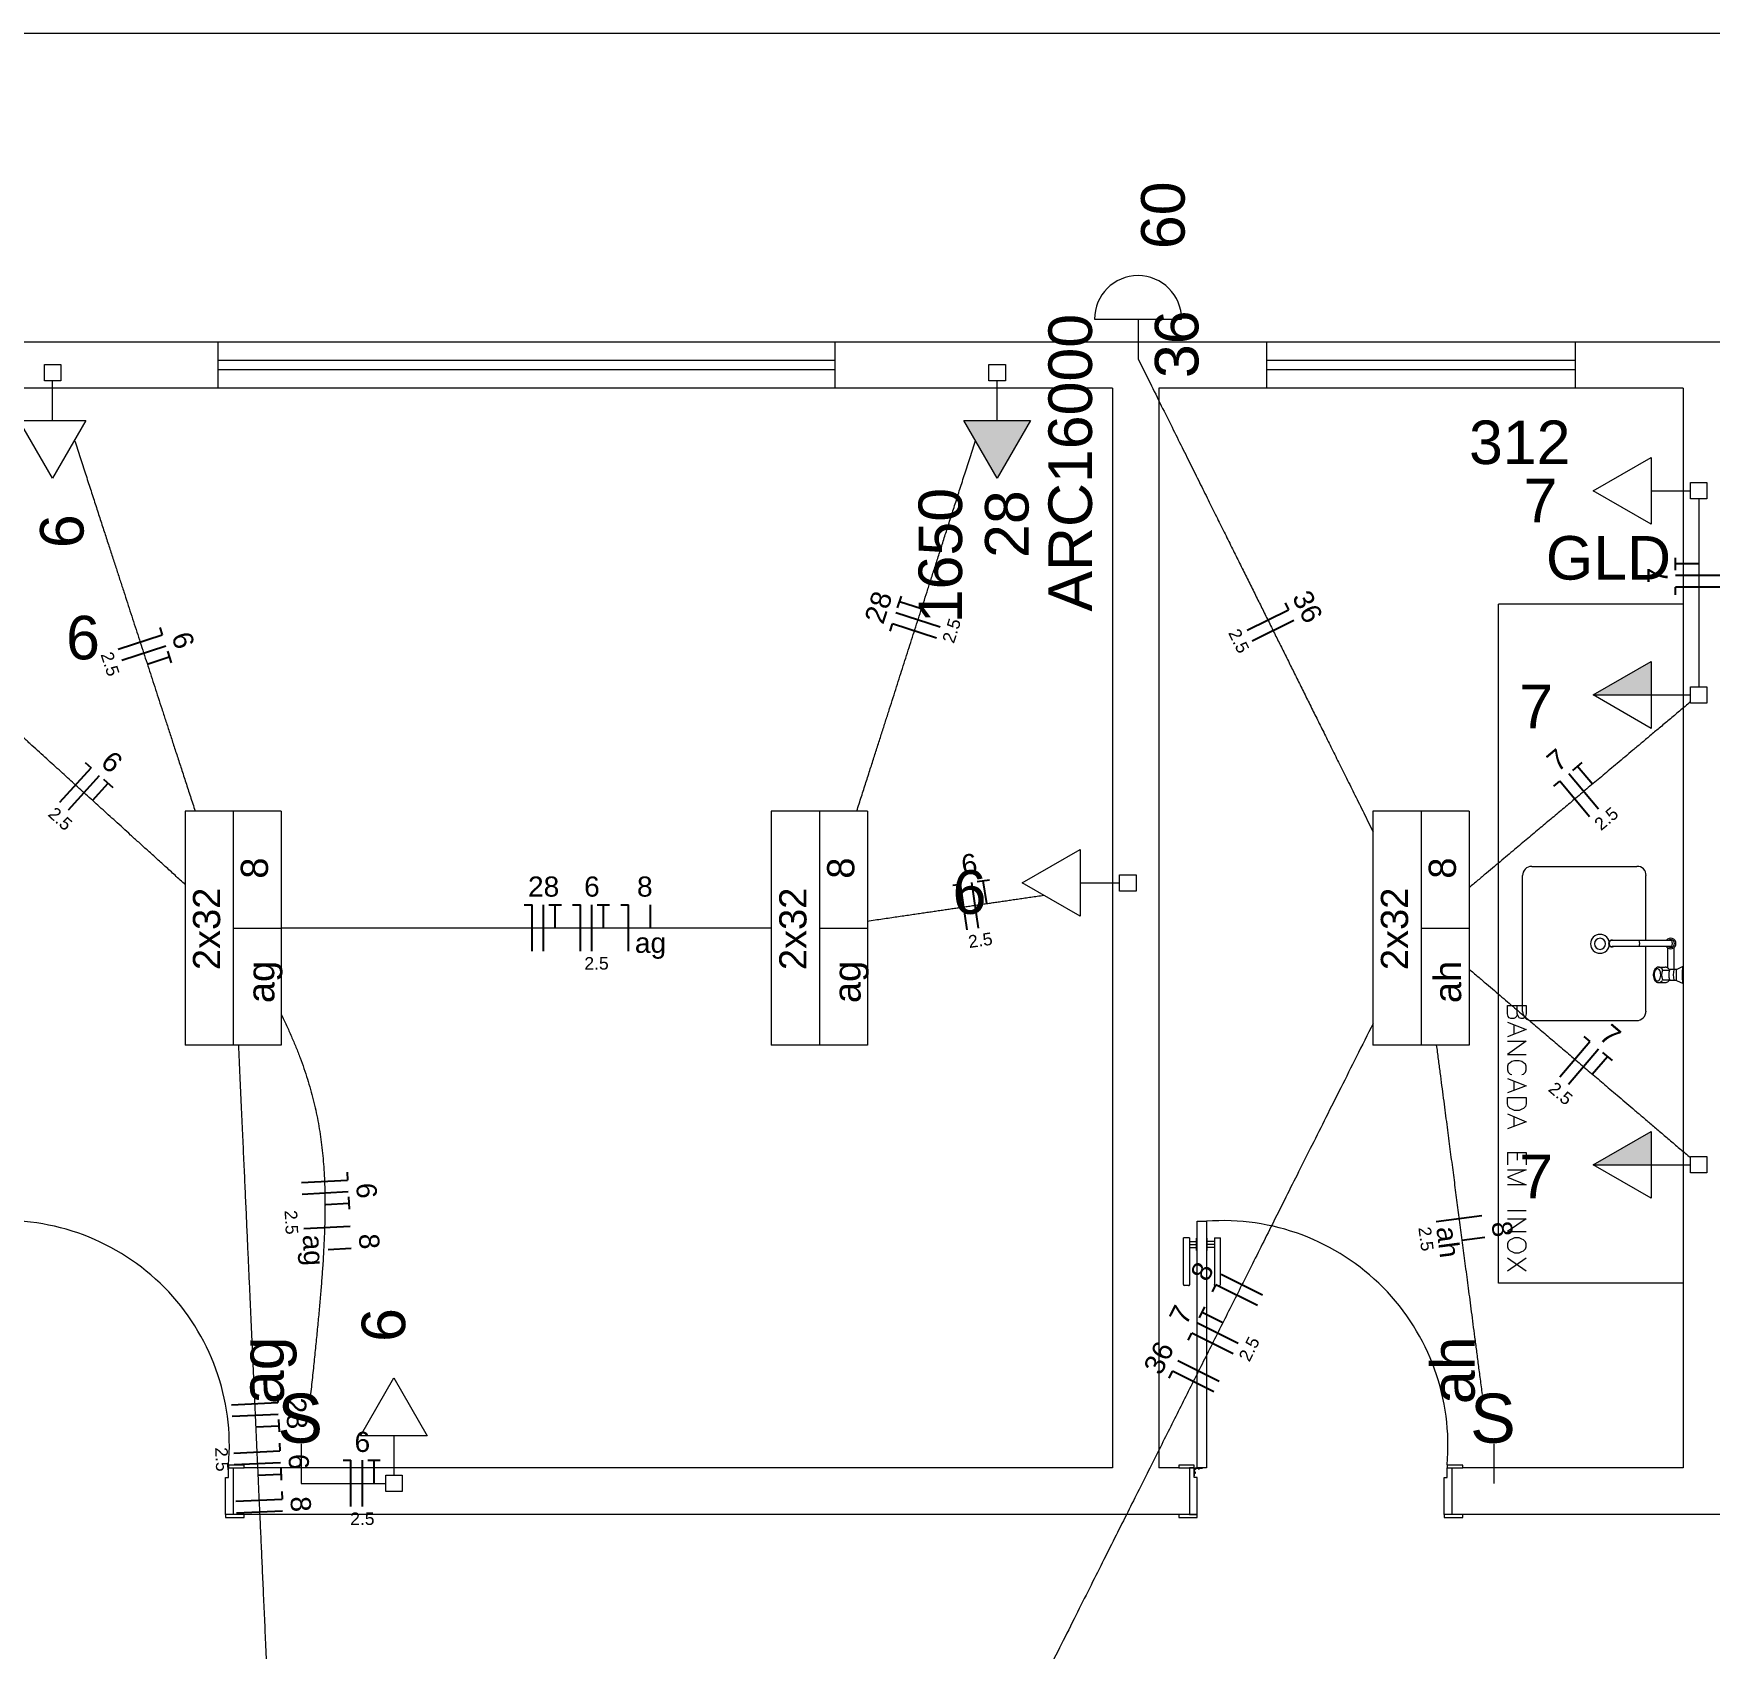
# Model space of a CAD drawing. Header units: millimetres. Extents: x -130 to 1399, y -90 to 1288.
# Drawn here: x 1143.22 to 1148.66, y 1250.78 to 1256.02 of the extents above; entities that cross this region are included whole.
import ezdxf

# ---------------------------------------------------------------- set-up
doc = ezdxf.new("R2010")
doc.units = ezdxf.units.MM
doc.header["$LTSCALE"] = 0.01
for name, color, linetype, lineweight in [('Arquitetura', 134, 'Continuous', 5), ('EL-Condutos', 3, 'Continuous', 13), ('EL-Fios', 9, 'Continuous', 25), ('EL-Textos fios', 7, 'Continuous', 20), ('EL-Textos pontos', 5, 'Continuous', 20), ('P-SIMBOL', 5, 'Continuous', 5)]:
    doc.layers.add(name, color=color, linetype=linetype, lineweight=lineweight)
doc.styles.add('ARIAL', font='arial.ttf')

msp = doc.modelspace()

# ---------------------------------------------------------------- hatches: boundary and pattern name
at = {"layer": 'P-SIMBOL', "linetype": 'Continuous'}
for points in [[(1146.2397, 1254.7667), (1146.348, 1254.5792), (1146.4562, 1254.7667)], [(1148.4674, 1253.8768), (1148.2799, 1253.8768), (1148.4674, 1253.9851)], [(1148.4674, 1252.3539), (1148.2799, 1252.3539), (1148.4674, 1252.4622)]]:
    msp.add_hatch(color=256, dxfattribs=at).paths.add_polyline_path(points)

# ---------------------------------------------------------------- linework, layer by layer
at = {"layer": 'Arquitetura', "linetype": 'Continuous'}
for p, q in [((1153.0719, 1256.0207), (1106.2719, 1256.0207)), ((1148.7214, 1255.0207), (1118.6714, 1255.0207)), ((1143.8219, 1255.0207), (1143.8219, 1254.8712)), ((1145.8219, 1255.0207), (1145.8219, 1254.8712)), ((1147.2214, 1255.0207), (1147.2214, 1254.8712)), ((1148.2214, 1255.0207), (1148.2214, 1254.8712)), ((1145.8219, 1254.9607), (1143.8219, 1254.9607)), ((1148.2214, 1254.9607), (1147.2214, 1254.9607)), ((1145.8219, 1254.9307), (1143.8219, 1254.9307)), ((1148.2214, 1254.9307), (1147.2214, 1254.9307)), ((1146.7214, 1254.8712), (1142.9214, 1254.8712)), ((1146.7214, 1254.8712), (1146.7214, 1251.3712)), ((1148.5719, 1254.8712), (1146.8714, 1254.8712)), ((1146.8714, 1254.8712), (1146.8714, 1251.3712)), ((1148.5719, 1254.8712), (1148.5719, 1251.3712)), ((1146.7214, 1251.3712), (1143.9069, 1251.3712)), ((1146.9369, 1251.3712), (1146.8714, 1251.3712)), ((1148.5719, 1251.3712), (1147.8569, 1251.3712)), ((1146.9369, 1251.2207), (1143.9069, 1251.2207)), ((1148.7864, 1251.2207), (1147.8569, 1251.2207))]:
    msp.add_line(p, q, dxfattribs=at)
at = {"layer": 'Arquitetura'}
for p, q in [((1148.5719, 1254.1707), (1147.9729, 1254.1707)), ((1147.9729, 1251.9707), (1147.9729, 1254.1707)), ((1148.0809, 1253.3207), (1148.4214, 1253.3207)), ((1148.0509, 1252.8512), (1148.0509, 1253.2912)), ((1148.4509, 1253.0812), (1148.4509, 1253.2912)), ((1148.3459, 1253.0812), (1148.3409, 1253.0812)), ((1148.3459, 1253.0612), (1148.3409, 1253.0612)), ((1148.5169, 1253.0812), (1148.3459, 1253.0812)), ((1148.5169, 1253.0612), (1148.3459, 1253.0612)), ((1148.4509, 1252.8512), (1148.4509, 1253.0612)), ((1148.5344, 1253.0812), (1148.5169, 1253.0812)), ((1148.5344, 1253.0612), (1148.5169, 1253.0612)), ((1148.5209, 1253.0572), (1148.5209, 1252.9922)), ((1148.5409, 1253.0572), (1148.5409, 1252.9872)), ((1148.4919, 1252.9947), (1148.5134, 1252.9947)), ((1148.5499, 1252.9872), (1148.5719, 1252.9977)), ((1148.4919, 1252.9447), (1148.5134, 1252.9447)), ((1148.5054, 1252.9852), (1148.5269, 1252.9852)), ((1148.5054, 1252.9537), (1148.5269, 1252.9537)), ((1148.5409, 1252.9872), (1148.5259, 1252.9872)), ((1148.5499, 1252.9517), (1148.5259, 1252.9517)), ((1148.5499, 1252.9872), (1148.5409, 1252.9872)), ((1148.5499, 1252.9517), (1148.5499, 1252.9872)), ((1148.5499, 1252.9517), (1148.5719, 1252.9412)), ((1148.0019, 1252.8432), (1148.0019, 1252.8707)), ((1148.0019, 1252.8707), (1148.0629, 1252.8707)), ((1148.0039, 1252.8347), (1148.0019, 1252.8432)), ((1148.0079, 1252.8302), (1148.0039, 1252.8347)), ((1148.0124, 1252.8282), (1148.0079, 1252.8302)), ((1148.0269, 1252.8302), (1148.0229, 1252.8282)), ((1148.0314, 1252.8347), (1148.0269, 1252.8302)), ((1148.0334, 1252.8432), (1148.0314, 1252.8347)), ((1148.0334, 1252.8432), (1148.0334, 1252.8707)), ((1148.0374, 1252.8347), (1148.0334, 1252.8432)), ((1148.0399, 1252.8302), (1148.0374, 1252.8347)), ((1148.0459, 1252.8282), (1148.0399, 1252.8302)), ((1148.0564, 1252.8302), (1148.0524, 1252.8282)), ((1148.0609, 1252.8347), (1148.0564, 1252.8302)), ((1148.0629, 1252.8432), (1148.0609, 1252.8347)), ((1148.0629, 1252.8707), (1148.0629, 1252.8432)), ((1148.0019, 1252.8157), (1148.0629, 1252.7922)), ((1148.0629, 1252.7922), (1148.0019, 1252.7692)), ((1148.0229, 1252.8282), (1148.0124, 1252.8282)), ((1148.0229, 1252.8072), (1148.0229, 1252.7772)), ((1148.0524, 1252.8282), (1148.0459, 1252.8282)), ((1148.0809, 1252.8217), (1148.4214, 1252.8217)), ((1148.0019, 1252.7542), (1148.0629, 1252.7542)), ((1148.0629, 1252.7542), (1148.0019, 1252.7117)), ((1148.0019, 1252.7117), (1148.0629, 1252.7117)), ((1148.0039, 1252.6802), (1148.0019, 1252.6737)), ((1148.0019, 1252.6737), (1148.0019, 1252.6612)), ((1148.0104, 1252.6842), (1148.0039, 1252.6802)), ((1148.0164, 1252.6887), (1148.0104, 1252.6842)), ((1148.0249, 1252.6907), (1148.0164, 1252.6887)), ((1148.0399, 1252.6907), (1148.0249, 1252.6907)), ((1148.0484, 1252.6887), (1148.0399, 1252.6907)), ((1148.0544, 1252.6842), (1148.0484, 1252.6887)), ((1148.0609, 1252.6802), (1148.0544, 1252.6842)), ((1148.0629, 1252.6737), (1148.0609, 1252.6802)), ((1148.0629, 1252.6612), (1148.0629, 1252.6737)), ((1148.0019, 1252.6612), (1148.0039, 1252.6547)), ((1148.0019, 1252.6337), (1148.0629, 1252.6102)), ((1148.0039, 1252.6547), (1148.0104, 1252.6482)), ((1148.0104, 1252.6482), (1148.0164, 1252.6462)), ((1148.0229, 1252.6252), (1148.0229, 1252.5952)), ((1148.0484, 1252.6462), (1148.0544, 1252.6482)), ((1148.0544, 1252.6482), (1148.0609, 1252.6547)), ((1148.0609, 1252.6547), (1148.0629, 1252.6612)), ((1148.0629, 1252.6102), (1148.0019, 1252.5872)), ((1148.0019, 1252.5722), (1148.0629, 1252.5722)), ((1148.0019, 1252.5512), (1148.0019, 1252.5722)), ((1148.0629, 1252.5722), (1148.0629, 1252.5512)), ((1148.0039, 1252.5427), (1148.0019, 1252.5512)), ((1148.0019, 1252.5192), (1148.0629, 1252.4937)), ((1148.0104, 1252.5362), (1148.0039, 1252.5427)), ((1148.0164, 1252.5342), (1148.0104, 1252.5362)), ((1148.0249, 1252.5297), (1148.0164, 1252.5342)), ((1148.0229, 1252.5087), (1148.0229, 1252.4792)), ((1148.0399, 1252.5297), (1148.0249, 1252.5297)), ((1148.0484, 1252.5342), (1148.0399, 1252.5297)), ((1148.0544, 1252.5362), (1148.0484, 1252.5342)), ((1148.0609, 1252.5427), (1148.0544, 1252.5362)), ((1148.0629, 1252.5512), (1148.0609, 1252.5427)), ((1148.0629, 1252.4937), (1148.0019, 1252.4707)), ((1148.0019, 1252.3942), (1148.0629, 1252.3942)), ((1148.0019, 1252.3942), (1148.0019, 1252.3542)), ((1148.0334, 1252.3942), (1148.0334, 1252.3692)), ((1148.0629, 1252.3942), (1148.0629, 1252.3542)), ((1148.0019, 1252.3372), (1148.0629, 1252.3372)), ((1148.0629, 1252.3372), (1148.0019, 1252.3142)), ((1148.0019, 1252.3142), (1148.0629, 1252.2887)), ((1148.0629, 1252.2887), (1148.0019, 1252.2887)), ((1148.0629, 1252.2042), (1148.0019, 1252.2042)), ((1148.0019, 1252.1787), (1148.0629, 1252.1787)), ((1148.0629, 1252.1787), (1148.0019, 1252.1382)), ((1148.0019, 1252.1382), (1148.0629, 1252.1382)), ((1148.0039, 1252.1047), (1148.0019, 1252.0982)), ((1148.0019, 1252.0982), (1148.0019, 1252.0877)), ((1148.0019, 1252.0877), (1148.0039, 1252.0812)), ((1148.0104, 1252.1107), (1148.0039, 1252.1047)), ((1148.0039, 1252.0812), (1148.0104, 1252.0747)), ((1148.0164, 1252.1132), (1148.0104, 1252.1107)), ((1148.0104, 1252.0747), (1148.0164, 1252.0727)), ((1148.0249, 1252.1172), (1148.0164, 1252.1132)), ((1148.0164, 1252.0727), (1148.0249, 1252.0687)), ((1148.0399, 1252.1172), (1148.0249, 1252.1172)), ((1148.0249, 1252.0687), (1148.0399, 1252.0687)), ((1148.0484, 1252.1132), (1148.0399, 1252.1172)), ((1148.0399, 1252.0687), (1148.0484, 1252.0727)), ((1148.0544, 1252.1107), (1148.0484, 1252.1132)), ((1148.0484, 1252.0727), (1148.0544, 1252.0747)), ((1148.0609, 1252.1047), (1148.0544, 1252.1107)), ((1148.0544, 1252.0747), (1148.0609, 1252.0812)), ((1148.0629, 1252.0982), (1148.0609, 1252.1047)), ((1148.0609, 1252.0812), (1148.0629, 1252.0877)), ((1148.0629, 1252.0877), (1148.0629, 1252.0982)), ((1148.0629, 1252.0517), (1148.0019, 1252.0092)), ((1148.0629, 1252.0092), (1148.0019, 1252.0517)), ((1148.5719, 1251.9707), (1147.9729, 1251.9707)), ((1147.0029, 1251.3692), (1147.0004, 1251.3692)), ((1146.9884, 1251.3542), (1146.9884, 1251.3572))]:
    msp.add_line(p, q, dxfattribs=at)
at = {"layer": 'Arquitetura', "color": 2}
for p, q in [((1146.9964, 1251.3712), (1146.9964, 1252.1707)), ((1146.9964, 1252.1707), (1147.0264, 1252.1707)), ((1147.0264, 1252.1707), (1147.0264, 1251.3712)), ((1147.0264, 1251.3712), (1146.9964, 1251.3712))]:
    msp.add_line(p, q, dxfattribs=at)
at = {"layer": 'Arquitetura', "color": 3, "linetype": 'Continuous'}
for p, q in [((1146.9514, 1251.9657), (1146.9514, 1252.1172)), ((1146.9714, 1252.1172), (1146.9714, 1251.9657)), ((1146.9944, 1252.0757), (1146.9944, 1252.1157)), ((1147.0284, 1252.0757), (1147.0284, 1252.1157)), ((1147.0519, 1252.1172), (1147.0519, 1251.9657)), ((1147.0719, 1251.9657), (1147.0719, 1252.1172)), ((1146.9684, 1251.9627), (1146.9539, 1251.9627)), ((1147.0549, 1251.9627), (1147.0689, 1251.9627))]:
    msp.add_line(p, q, dxfattribs=at)
at = {"layer": 'Arquitetura', "color": 3}
for p, q in [((1146.9714, 1252.1172), (1146.9514, 1252.1172)), ((1146.9714, 1252.1057), (1146.9944, 1252.1057)), ((1146.9714, 1252.0957), (1146.9944, 1252.0957)), ((1146.9714, 1252.0857), (1146.9944, 1252.0857)), ((1146.9944, 1252.1157), (1146.9964, 1252.1157)), ((1146.9944, 1252.0757), (1146.9964, 1252.0757)), ((1147.0284, 1252.1157), (1147.0264, 1252.1157)), ((1147.0284, 1252.0757), (1147.0264, 1252.0757)), ((1147.0519, 1252.1057), (1147.0284, 1252.1057)), ((1147.0519, 1252.0957), (1147.0284, 1252.0957)), ((1147.0519, 1252.0857), (1147.0284, 1252.0857)), ((1147.0519, 1252.1172), (1147.0719, 1252.1172))]:
    msp.add_line(p, q, dxfattribs=at)
at = {"layer": 'Arquitetura', "linetype": 'Continuous'}
for points in [[(1148.4914, 1252.9947), (1148.4884, 1252.9942), (1148.4849, 1252.9927), (1148.4824, 1252.9907), (1148.4799, 1252.9877), (1148.4779, 1252.9842), (1148.4759, 1252.9802), (1148.4749, 1252.9762), (1148.4744, 1252.9717), (1148.4744, 1252.9672), (1148.4749, 1252.9627), (1148.4759, 1252.9587), (1148.4779, 1252.9547), (1148.4799, 1252.9512), (1148.4824, 1252.9487), (1148.4849, 1252.9462), (1148.4884, 1252.9452), (1148.4914, 1252.9447)], [(1148.5049, 1252.9862), (1148.5029, 1252.9892), (1148.5004, 1252.9912), (1148.4979, 1252.9932), (1148.4949, 1252.9942), (1148.4919, 1252.9947)], [(1148.5209, 1252.9922), (1148.5194, 1252.9932), (1148.5179, 1252.9937), (1148.5164, 1252.9942), (1148.5149, 1252.9942), (1148.5134, 1252.9947)], [(1148.5259, 1252.9872), (1148.5249, 1252.9882), (1148.5239, 1252.9897), (1148.5234, 1252.9907), (1148.5219, 1252.9912), (1148.5209, 1252.9922)], [(1148.4884, 1252.9502), (1148.4904, 1252.9502), (1148.4924, 1252.9517), (1148.4944, 1252.9537), (1148.4959, 1252.9562), (1148.4974, 1252.9592), (1148.4984, 1252.9627), (1148.4989, 1252.9667), (1148.4989, 1252.9702), (1148.4984, 1252.9742), (1148.4979, 1252.9782), (1148.4969, 1252.9812), (1148.4954, 1252.9842), (1148.4934, 1252.9867), (1148.4914, 1252.9882), (1148.4894, 1252.9887), (1148.4874, 1252.9887), (1148.4849, 1252.9882), (1148.4829, 1252.9867), (1148.4814, 1252.9842), (1148.4799, 1252.9812), (1148.4789, 1252.9782), (1148.4779, 1252.9742), (1148.4774, 1252.9702), (1148.4779, 1252.9667), (1148.4784, 1252.9627), (1148.4794, 1252.9592), (1148.4804, 1252.9562), (1148.4819, 1252.9537), (1148.4839, 1252.9517), (1148.4859, 1252.9502), (1148.4884, 1252.9502)], [(1148.4914, 1252.9447), (1148.4944, 1252.9447), (1148.4974, 1252.9457), (1148.5004, 1252.9477), (1148.5029, 1252.9497), (1148.5049, 1252.9527)], [(1148.5134, 1252.9447), (1148.5164, 1252.9447), (1148.5189, 1252.9457), (1148.5214, 1252.9472), (1148.5239, 1252.9492), (1148.5259, 1252.9517)], [(1148.5269, 1252.9857), (1148.5264, 1252.9862), (1148.5264, 1252.9862), (1148.5264, 1252.9867), (1148.5259, 1252.9867), (1148.5259, 1252.9872)], [(1148.5259, 1252.9517), (1148.5259, 1252.9522), (1148.5264, 1252.9522), (1148.5264, 1252.9527), (1148.5264, 1252.9527), (1148.5269, 1252.9532)]]:
    msp.add_lwpolyline(points, dxfattribs=at)
at = {"layer": 'Arquitetura', "color": 2}
for points in [[(1143.8464, 1251.3407), (1143.8569, 1251.3407), (1143.8569, 1251.3712), (1143.8714, 1251.3712), (1143.8714, 1251.2207), (1143.8464, 1251.2207), (1143.8464, 1251.3407)], [(1146.9964, 1251.3407), (1146.9864, 1251.3407), (1146.9864, 1251.3712), (1146.9714, 1251.3712), (1146.9714, 1251.2207), (1146.9964, 1251.2207), (1146.9964, 1251.3407)], [(1147.7964, 1251.3407), (1147.8064, 1251.3407), (1147.8064, 1251.3712), (1147.8219, 1251.3712), (1147.8219, 1251.2207), (1147.7964, 1251.2207), (1147.7964, 1251.3407)]]:
    msp.add_lwpolyline(points, close=True, dxfattribs=at)
at = {"layer": 'Arquitetura', "color": 3}
for points in [[(1143.9069, 1251.3807), (1143.8569, 1251.3807), (1143.8569, 1251.3712), (1143.9069, 1251.3712), (1143.9069, 1251.3807)], [(1146.9864, 1251.3807), (1146.9369, 1251.3807), (1146.9369, 1251.3712), (1146.9864, 1251.3712), (1146.9864, 1251.3807)], [(1147.8569, 1251.3807), (1147.8064, 1251.3807), (1147.8064, 1251.3712), (1147.8569, 1251.3712), (1147.8569, 1251.3807)], [(1143.9069, 1251.2207), (1143.8464, 1251.2207), (1143.8464, 1251.2107), (1143.9069, 1251.2107), (1143.9069, 1251.2207)], [(1146.9964, 1251.2207), (1146.9714, 1251.2207), (1146.9369, 1251.2207), (1146.9369, 1251.2107), (1146.9964, 1251.2107), (1146.9964, 1251.2207)], [(1147.8569, 1251.2207), (1147.7964, 1251.2207), (1147.7964, 1251.2107), (1147.8569, 1251.2107), (1147.8569, 1251.2207)]]:
    msp.add_lwpolyline(points, close=True, dxfattribs=at)
at = {"layer": 'Arquitetura', "color": 1}
for points in [[(1146.9879, 1251.3662), (1146.9864, 1251.3682), (1146.9864, 1251.3682), (1146.9864, 1251.3657), (1146.9864, 1251.3457), (1146.9879, 1251.3457), (1146.9879, 1251.3662)], [(1146.9914, 1251.3697), (1146.9894, 1251.3712), (1146.9894, 1251.3712), (1146.9919, 1251.3712), (1147.0119, 1251.3712), (1147.0119, 1251.3697), (1146.9914, 1251.3697)]]:
    msp.add_lwpolyline(points, dxfattribs=at)
at = {"layer": 'Arquitetura'}
for points in [[(1146.9994, 1251.3687), (1147.0004, 1251.3692), (1147.0004, 1251.3697)], [(1147.0019, 1251.3687), (1147.0019, 1251.3682), (1147.0039, 1251.3682), (1147.0039, 1251.3687), (1146.9994, 1251.3687), (1146.9994, 1251.3682), (1147.0014, 1251.3682), (1147.0014, 1251.3687)], [(1147.0039, 1251.3687), (1147.0029, 1251.3692), (1147.0029, 1251.3697)], [(1146.9889, 1251.3582), (1146.9884, 1251.3572), (1146.9879, 1251.3572)], [(1146.9889, 1251.3532), (1146.9884, 1251.3542), (1146.9879, 1251.3542)], [(1146.9889, 1251.3557), (1146.9894, 1251.3557), (1146.9894, 1251.3532), (1146.9889, 1251.3532), (1146.9889, 1251.3582), (1146.9894, 1251.3582), (1146.9894, 1251.3562), (1146.9889, 1251.3562)]]:
    msp.add_lwpolyline(points, dxfattribs=at)
at = {"layer": 'Arquitetura', "color": 1}
msp.add_circle((1146.9894, 1251.3682), 0.0025, dxfattribs=at)
at = {"layer": 'Arquitetura'}
for centre, radius, start, end in [((1148.0799, 1253.2922), 0.0289, 88.5161, 181.484), ((1148.4239, 1253.2937), 0.0273, 354.972, 95.0276), ((1148.3019, 1253.0702), 0.0307, 90, 180), ((1148.3019, 1253.0702), 0.0307, 0, 90), ((1148.3019, 1253.0702), 0.0307, 180, 270), ((1148.3019, 1253.0702), 0.018, 90, 180), ((1148.3019, 1253.0702), 0.018, 180, 270), ((1148.3019, 1253.0702), 0.018, 0, 90), ((1148.3019, 1253.0702), 0.018, 270, 0), ((1148.3019, 1253.0702), 0.0307, 270, 0), ((1148.3409, 1253.0712), 0.0112, 63.7208, 296.279), ((1148.3409, 1253.0712), 0.01, 90, 270), ((1148.4074, 1253.0712), 0.0233, 334.556, 25.4445), ((1148.5309, 1253.0712), 0.0173, 125.419, 144.581), ((1148.5309, 1253.0712), 0.0173, 215.419, 234.581), ((1148.5309, 1253.0712), 0.0173, 54.5813, 125.419), ((1148.5309, 1253.0712), 0.0173, 234.581, 305.419), ((1148.5309, 1253.0712), 0.0126, 232.252, 127.748), ((1148.5134, 1253.0712), 0.0233, 334.556, 25.4445), ((1148.5309, 1253.0712), 0.0173, 305.419, 54.5813), ((1148.8469, 1252.9697), 0.2786, 174.375, 185.625), ((1148.5349, 1252.9697), 0.0335, 153.975, 206.025), ((1148.5034, 1252.9852), 0.002, 333.975, 32.1559), ((1148.5034, 1252.9542), 0.002, 327.844, 26.0251), ((1148.5799, 1252.9697), 0.0549, 164.314, 195.686), ((1148.5249, 1252.9847), 0.002, 344.314, 31.5675), ((1148.5249, 1252.9542), 0.002, 328.433, 15.6861), ((1148.6209, 1252.9697), 0.0816, 167.538, 192.462), ((1148.0799, 1252.8502), 0.0289, 178.516, 271.484), ((1148.4204, 1252.8522), 0.0307, 270, 0), ((1143.1299, 1251.4437), 0.7292, 355.064, 94.2065), ((1147.0799, 1251.4437), 0.7292, 355.064, 94.2065)]:
    msp.add_arc(centre, radius, start, end, dxfattribs=at)
at = {"layer": 'Arquitetura', "color": 3, "linetype": 'Continuous'}
for centre, start, end in [((1146.9544, 1251.9657), 180, 260.538), ((1146.9689, 1251.9657), 260.538, 0), ((1147.0544, 1251.9657), 180, 279.462), ((1147.0684, 1251.9657), 279.462, 0)]:
    msp.add_arc(centre, 0.003, start, end, dxfattribs=at)
at = {"layer": 'EL-Condutos', "linetype": 'Continuous'}
for points in [[(1146.8045, 1254.9664), (1146.8433, 1254.8882), (1146.88, 1254.8144), (1146.9146, 1254.7448), (1146.9473, 1254.679), (1146.9782, 1254.6169), (1147.0075, 1254.558), (1147.0352, 1254.5022), (1147.0616, 1254.4491), (1147.0867, 1254.3986), (1147.1107, 1254.3503), (1147.1337, 1254.3039), (1147.1559, 1254.2593), (1147.1774, 1254.216), (1147.1984, 1254.1739), (1147.2189, 1254.1327), (1147.2391, 1254.092), (1147.2591, 1254.0517), (1147.2791, 1254.0115), (1147.2992, 1253.971), (1147.3196, 1253.93), (1147.3404, 1253.8883), (1147.3616, 1253.8455), (1147.3835, 1253.8014), (1147.4062, 1253.7558), (1147.4298, 1253.7083), (1147.4545, 1253.6587), (1147.4804, 1253.6066), (1147.5075, 1253.552), (1147.5362, 1253.4943), (1147.5664, 1253.4335)], [(1143.3577, 1254.7013), (1143.3755, 1254.6463), (1143.3926, 1254.5939), (1143.4088, 1254.544), (1143.4243, 1254.4962), (1143.4391, 1254.4506), (1143.4534, 1254.4069), (1143.467, 1254.3649), (1143.4801, 1254.3245), (1143.4928, 1254.2856), (1143.5051, 1254.2479), (1143.517, 1254.2112), (1143.5286, 1254.1755), (1143.5399, 1254.1406), (1143.5511, 1254.1062), (1143.5621, 1254.0723), (1143.5731, 1254.0386), (1143.584, 1254.005), (1143.595, 1253.9713), (1143.606, 1253.9374), (1143.6172, 1253.903), (1143.6285, 1253.8681), (1143.6401, 1253.8324), (1143.652, 1253.7958), (1143.6643, 1253.7582), (1143.6769, 1253.7192), (1143.69, 1253.6789), (1143.7037, 1253.637), (1143.7179, 1253.5934), (1143.7327, 1253.5478), (1143.7482, 1253.5002)], [(1145.8928, 1253.5002), (1145.9081, 1253.5478), (1145.9227, 1253.5934), (1145.9367, 1253.637), (1145.9501, 1253.6789), (1145.963, 1253.7192), (1145.9755, 1253.7582), (1145.9875, 1253.7958), (1145.9992, 1253.8324), (1146.0107, 1253.8681), (1146.0219, 1253.903), (1146.0329, 1253.9374), (1146.0437, 1253.9713), (1146.0545, 1254.005), (1146.0653, 1254.0386), (1146.0761, 1254.0723), (1146.0869, 1254.1062), (1146.0979, 1254.1406), (1146.1091, 1254.1755), (1146.1206, 1254.2112), (1146.1323, 1254.2479), (1146.1444, 1254.2856), (1146.1569, 1254.3245), (1146.1698, 1254.3649), (1146.1832, 1254.4069), (1146.1972, 1254.4506), (1146.2118, 1254.4962), (1146.2271, 1254.544), (1146.2431, 1254.5939), (1146.2599, 1254.6463), (1146.2775, 1254.7013)], [(1148.6219, 1254.5117), (1148.6219, 1254.483), (1148.6219, 1254.4561), (1148.6219, 1254.4308), (1148.6219, 1254.407), (1148.6219, 1254.3845), (1148.6219, 1254.3633), (1148.6219, 1254.3432), (1148.6219, 1254.3241), (1148.6219, 1254.3059), (1148.6219, 1254.2884), (1148.6219, 1254.2715), (1148.6219, 1254.2551), (1148.6219, 1254.2391), (1148.6219, 1254.2233), (1148.6219, 1254.2077), (1148.6219, 1254.192), (1148.6219, 1254.1763), (1148.6219, 1254.1602), (1148.6219, 1254.1439), (1148.6219, 1254.127), (1148.6219, 1254.1095), (1148.6219, 1254.0912), (1148.6219, 1254.0721), (1148.6219, 1254.052), (1148.6219, 1254.0308), (1148.6219, 1254.0083), (1148.6219, 1253.9845), (1148.6219, 1253.9592), (1148.6219, 1253.9323), (1148.6219, 1253.9036)], [(1143.7166, 1253.2618), (1143.683, 1253.2922), (1143.6513, 1253.321), (1143.6211, 1253.3484), (1143.5925, 1253.3744), (1143.5652, 1253.3992), (1143.5391, 1253.4228), (1143.5141, 1253.4456), (1143.49, 1253.4674), (1143.4667, 1253.4886), (1143.4439, 1253.5093), (1143.4217, 1253.5295), (1143.3998, 1253.5494), (1143.3781, 1253.5691), (1143.3564, 1253.5888), (1143.3346, 1253.6085), (1143.3126, 1253.6285), (1143.2902, 1253.6489), (1143.2672, 1253.6697), (1143.2436, 1253.6912), (1143.2192, 1253.7133), (1143.1938, 1253.7364), (1143.1672, 1253.7605), (1143.1395, 1253.7857), (1143.1103, 1253.8122), (1143.0795, 1253.8401), (1143.0471, 1253.8696), (1143.0128, 1253.9007), (1142.9766, 1253.9336), (1142.9382, 1253.9684), (1142.8976, 1254.0053)], [(1148.5954, 1253.8546), (1148.5597, 1253.8246), (1148.526, 1253.7963), (1148.4941, 1253.7695), (1148.4639, 1253.7442), (1148.4353, 1253.7202), (1148.4081, 1253.6974), (1148.3823, 1253.6757), (1148.3577, 1253.6551), (1148.3342, 1253.6353), (1148.3117, 1253.6164), (1148.2901, 1253.5982), (1148.2691, 1253.5807), (1148.2488, 1253.5636), (1148.2289, 1253.5469), (1148.2095, 1253.5306), (1148.1902, 1253.5144), (1148.1711, 1253.4984), (1148.152, 1253.4823), (1148.1327, 1253.4662), (1148.1132, 1253.4498), (1148.0933, 1253.4331), (1148.073, 1253.416), (1148.052, 1253.3984), (1148.0303, 1253.3802), (1148.0077, 1253.3612), (1147.9841, 1253.3414), (1147.9594, 1253.3207), (1147.9335, 1253.299), (1147.9063, 1253.2761), (1147.8776, 1253.252)], [(1145.9263, 1253.1439), (1145.952, 1253.1476), (1145.9766, 1253.1512), (1146.0003, 1253.1547), (1146.023, 1253.158), (1146.0449, 1253.1612), (1146.066, 1253.1643), (1146.0864, 1253.1673), (1146.106, 1253.1702), (1146.1251, 1253.173), (1146.1436, 1253.1757), (1146.1617, 1253.1783), (1146.1793, 1253.1809), (1146.1966, 1253.1835), (1146.2136, 1253.186), (1146.2304, 1253.1884), (1146.247, 1253.1909), (1146.2636, 1253.1933), (1146.2801, 1253.1957), (1146.2966, 1253.1981), (1146.3132, 1253.2006), (1146.33, 1253.203), (1146.3471, 1253.2055), (1146.3644, 1253.208), (1146.382, 1253.2106), (1146.4001, 1253.2133), (1146.4187, 1253.216), (1146.4378, 1253.2188), (1146.4575, 1253.2217), (1146.4779, 1253.2247), (1146.499, 1253.2278)], [(1145.6159, 1253.1212), (1145.5432, 1253.1212), (1145.4745, 1253.1212), (1145.4097, 1253.1212), (1145.3484, 1253.1212), (1145.2902, 1253.1212), (1145.235, 1253.1212), (1145.1824, 1253.1212), (1145.1322, 1253.1212), (1145.084, 1253.1212), (1145.0376, 1253.1212), (1144.9926, 1253.1212), (1144.9488, 1253.1212), (1144.9058, 1253.1212), (1144.8635, 1253.1212), (1144.8214, 1253.1212), (1144.7793, 1253.1212), (1144.737, 1253.1212), (1144.6941, 1253.1212), (1144.6502, 1253.1212), (1144.6053, 1253.1212), (1144.5588, 1253.1212), (1144.5106, 1253.1212), (1144.4604, 1253.1212), (1144.4078, 1253.1212), (1144.3526, 1253.1212), (1144.2945, 1253.1212), (1144.2331, 1253.1212), (1144.1683, 1253.1212), (1144.0997, 1253.1212), (1144.0269, 1253.1212)], [(1147.8776, 1252.9883), (1147.9063, 1252.9638), (1147.9335, 1252.9406), (1147.9594, 1252.9185), (1147.9841, 1252.8975), (1148.0077, 1252.8774), (1148.0303, 1252.8582), (1148.052, 1252.8396), (1148.073, 1252.8218), (1148.0933, 1252.8044), (1148.1132, 1252.7875), (1148.1327, 1252.7708), (1148.152, 1252.7544), (1148.1711, 1252.7381), (1148.1902, 1252.7218), (1148.2095, 1252.7054), (1148.2289, 1252.6888), (1148.2488, 1252.6719), (1148.2691, 1252.6546), (1148.2901, 1252.6367), (1148.3117, 1252.6183), (1148.3342, 1252.5991), (1148.3577, 1252.5791), (1148.3823, 1252.5581), (1148.4081, 1252.5361), (1148.4353, 1252.513), (1148.4639, 1252.4886), (1148.4941, 1252.4629), (1148.526, 1252.4357), (1148.5597, 1252.4069), (1148.5954, 1252.3765)], [(1144.0272, 1252.8422), (1144.0444, 1252.8058), (1144.0603, 1252.7701), (1144.0751, 1252.7349), (1144.0886, 1252.7003), (1144.1009, 1252.666), (1144.1121, 1252.632), (1144.1222, 1252.5982), (1144.1312, 1252.5644), (1144.1391, 1252.5305), (1144.1461, 1252.4964), (1144.152, 1252.462), (1144.157, 1252.4272), (1144.1611, 1252.3919), (1144.1644, 1252.356), (1144.1667, 1252.3193), (1144.1682, 1252.2818), (1144.169, 1252.2433), (1144.169, 1252.2037), (1144.1683, 1252.1629), (1144.1668, 1252.1208), (1144.1648, 1252.0773), (1144.1621, 1252.0323), (1144.1588, 1251.9856), (1144.1549, 1251.9372), (1144.1505, 1251.887), (1144.1456, 1251.8347), (1144.1403, 1251.7804), (1144.1345, 1251.7238), (1144.1283, 1251.665), (1144.1218, 1251.6037)], [(1147.5664, 1252.8119), (1147.5125, 1252.7046), (1147.4617, 1252.6034), (1147.4136, 1252.5076), (1147.3681, 1252.417), (1147.3249, 1252.331), (1147.2838, 1252.2492), (1147.2446, 1252.1712), (1147.2071, 1252.0964), (1147.171, 1252.0244), (1147.136, 1251.9549), (1147.1021, 1251.8873), (1147.0689, 1251.8212), (1147.0362, 1251.7561), (1147.0038, 1251.6917), (1146.9715, 1251.6273), (1146.9391, 1251.5627), (1146.9063, 1251.4973), (1146.8728, 1251.4308), (1146.8386, 1251.3625), (1146.8032, 1251.2922), (1146.7666, 1251.2193), (1146.7285, 1251.1434), (1146.6887, 1251.0641), (1146.6469, 1250.9809), (1146.6029, 1250.8933), (1146.5565, 1250.8009), (1146.5075, 1250.7033), (1146.4556, 1250.6), (1146.4006, 1250.4905), (1146.3423, 1250.3744)], [(1143.8885, 1252.7426), (1143.8931, 1252.6414), (1143.8974, 1252.5456), (1143.9015, 1252.4549), (1143.9054, 1252.3688), (1143.9091, 1252.287), (1143.9127, 1252.2089), (1143.916, 1252.1341), (1143.9193, 1252.0623), (1143.9224, 1251.9931), (1143.9255, 1251.9259), (1143.9284, 1251.8604), (1143.9313, 1251.7962), (1143.9342, 1251.7327), (1143.9371, 1251.6698), (1143.9399, 1251.6068), (1143.9428, 1251.5433), (1143.9457, 1251.479), (1143.9486, 1251.4135), (1143.9517, 1251.3463), (1143.9548, 1251.2769), (1143.9581, 1251.205), (1143.9615, 1251.1302), (1143.965, 1251.0519), (1143.9687, 1250.9699), (1143.9726, 1250.8837), (1143.9767, 1250.7928), (1143.9811, 1250.6969), (1143.9856, 1250.5954), (1143.9905, 1250.4881), (1143.9956, 1250.3744)], [(1147.7713, 1252.7422), (1147.7773, 1252.6965), (1147.7831, 1252.6527), (1147.7886, 1252.6107), (1147.7939, 1252.5703), (1147.799, 1252.5314), (1147.8039, 1252.4938), (1147.8087, 1252.4574), (1147.8133, 1252.422), (1147.8178, 1252.3876), (1147.8222, 1252.3538), (1147.8266, 1252.3207), (1147.8308, 1252.288), (1147.8351, 1252.2556), (1147.8393, 1252.2234), (1147.8435, 1252.1912), (1147.8478, 1252.1588), (1147.852, 1252.1262), (1147.8564, 1252.0931), (1147.8608, 1252.0595), (1147.8653, 1252.0251), (1147.8699, 1251.9899), (1147.8747, 1251.9536), (1147.8796, 1251.9162), (1147.8846, 1251.8775), (1147.8899, 1251.8373), (1147.8954, 1251.7955), (1147.9011, 1251.752), (1147.907, 1251.7066), (1147.9132, 1251.6591), (1147.9197, 1251.6094)], [(1149.5519, 1252.1869), (1149.508, 1252.1027), (1149.4667, 1252.0233), (1149.4276, 1251.9484), (1149.3908, 1251.8777), (1149.356, 1251.8108), (1149.3229, 1251.7474), (1149.2916, 1251.6872), (1149.2616, 1251.6297), (1149.233, 1251.5747), (1149.2054, 1251.5218), (1149.1788, 1251.4707), (1149.1529, 1251.421), (1149.1275, 1251.3723), (1149.1026, 1251.3244), (1149.0778, 1251.2769), (1149.0531, 1251.2294), (1149.0282, 1251.1817), (1149.003, 1251.1332), (1148.9773, 1251.0838), (1148.9508, 1251.0331), (1148.9235, 1250.9807), (1148.8952, 1250.9263), (1148.8656, 1250.8695), (1148.8346, 1250.81), (1148.802, 1250.7474), (1148.7677, 1250.6815), (1148.7314, 1250.6118), (1148.6929, 1250.538), (1148.6522, 1250.4598), (1148.609, 1250.3769)], [(1144.0914, 1251.3212), (1144.105, 1251.3212), (1144.1179, 1251.3212), (1144.13, 1251.3212), (1144.1413, 1251.3212), (1144.152, 1251.3212), (1144.1621, 1251.3212), (1144.1717, 1251.3212), (1144.1807, 1251.3212), (1144.1893, 1251.3212), (1144.1975, 1251.3212), (1144.2054, 1251.3212), (1144.213, 1251.3212), (1144.2204, 1251.3212), (1144.2277, 1251.3212), (1144.2348, 1251.3212), (1144.2418, 1251.3212), (1144.2489, 1251.3212), (1144.256, 1251.3212), (1144.2632, 1251.3212), (1144.2706, 1251.3212), (1144.2783, 1251.3212), (1144.2862, 1251.3212), (1144.2944, 1251.3212), (1144.303, 1251.3212), (1144.312, 1251.3212), (1144.3216, 1251.3212), (1144.3317, 1251.3212), (1144.3424, 1251.3212), (1144.3538, 1251.3212), (1144.3658, 1251.3212)]]:
    msp.add_spline(points, degree=3, dxfattribs=at)
at = {"layer": 'EL-Fios'}
for p, q in [((1148.5469, 1254.2814), (1148.5469, 1254.3214)), ((1148.6219, 1254.3014), (1148.5469, 1254.3014)), ((1148.6969, 1254.2639), (1148.5469, 1254.2639)), ((1146.0252, 1254.1594), (1146.0374, 1254.1975)), ((1148.6969, 1254.2264), (1148.5469, 1254.2264)), ((1148.5469, 1254.2014), (1148.5469, 1254.2264)), ((1146.1627, 1254.0969), (1146.0199, 1254.1427)), ((1146.1027, 1254.1555), (1146.0313, 1254.1784)), ((1147.1581, 1254.0864), (1147.2925, 1254.1532)), ((1147.2813, 1254.1756), (1147.2925, 1254.1532)), ((1143.6335, 1254.0954), (1143.6413, 1254.0716)), ((1146.0008, 1254.0832), (1146.0084, 1254.107)), ((1146.1513, 1254.0612), (1146.0084, 1254.107)), ((1147.1748, 1254.0528), (1147.3091, 1254.1196)), ((1143.4986, 1254.0252), (1143.6413, 1254.0716)), ((1143.5102, 1253.9896), (1143.6529, 1254.036)), ((1143.5931, 1253.9771), (1143.6644, 1254.0003)), ((1143.6583, 1254.0193), (1143.6706, 1253.9813)), ((1143.3922, 1253.6576), (1143.4107, 1253.6408)), ((1148.214, 1253.6323), (1148.2446, 1253.658)), ((1148.2775, 1253.5877), (1148.2293, 1253.6451)), ((1143.3099, 1253.5297), (1143.4107, 1253.6408)), ((1143.3376, 1253.5045), (1143.4385, 1253.6156)), ((1143.4158, 1253.5349), (1143.4662, 1253.5904)), ((1143.4514, 1253.6038), (1143.481, 1253.5769)), ((1148.1527, 1253.5809), (1148.1718, 1253.5969)), ((1148.2683, 1253.482), (1148.1718, 1253.5969)), ((1148.297, 1253.5062), (1148.2006, 1253.621)), ((1146.2041, 1253.2603), (1146.2288, 1253.264)), ((1146.2506, 1253.1156), (1146.2288, 1253.264)), ((1146.2877, 1253.121), (1146.2659, 1253.2694)), ((1146.2832, 1253.2719), (1146.3228, 1253.2777)), ((1146.3139, 1253.2006), (1146.303, 1253.2748)), ((1144.8152, 1253.1962), (1144.8402, 1253.1962)), ((1144.8402, 1253.0462), (1144.8402, 1253.1962)), ((1144.8777, 1253.0462), (1144.8777, 1253.1962)), ((1144.8952, 1253.1962), (1144.9352, 1253.1962)), ((1144.9152, 1253.1212), (1144.9152, 1253.1962)), ((1144.9718, 1253.1962), (1144.9968, 1253.1962)), ((1144.9968, 1253.0462), (1144.9968, 1253.1962)), ((1145.0343, 1253.0462), (1145.0343, 1253.1962)), ((1145.0518, 1253.1962), (1145.0918, 1253.1962)), ((1145.0718, 1253.1212), (1145.0718, 1253.1962)), ((1145.1284, 1253.1962), (1145.1534, 1253.1962)), ((1145.1534, 1253.0462), (1145.1534, 1253.1962)), ((1145.2244, 1253.1212), (1145.2244, 1253.1962)), ((1148.1713, 1252.6394), (1148.2686, 1252.7536)), ((1148.1999, 1252.6151), (1148.2972, 1252.7293)), ((1148.2496, 1252.7698), (1148.2686, 1252.7536)), ((1148.277, 1252.6479), (1148.3257, 1252.7049)), ((1148.3105, 1252.7179), (1148.3409, 1252.692)), ((1144.0928, 1252.2966), (1144.2426, 1252.3046)), ((1144.2413, 1252.3295), (1144.2426, 1252.3046)), ((1144.0948, 1252.2592), (1144.2446, 1252.2671)), ((1144.2455, 1252.2496), (1144.2476, 1252.2097)), ((1144.1717, 1252.2257), (1144.2466, 1252.2297)), ((1147.7706, 1252.1703), (1147.9194, 1252.1898)), ((1144.1007, 1252.1469), (1144.2505, 1252.1548)), ((1144.1794, 1252.0799), (1144.2543, 1252.0839)), ((1147.8542, 1252.1097), (1147.9286, 1252.1194)), ((1147.046, 1251.9426), (1147.0572, 1251.965)), ((1147.1912, 1251.8977), (1147.0572, 1251.965)), ((1147.208, 1251.9312), (1147.074, 1251.9985)), ((1147.0032, 1251.8574), (1147.0211, 1251.8932)), ((1147.0792, 1251.8416), (1147.0121, 1251.8753)), ((1146.9673, 1251.7859), (1146.9785, 1251.8083)), ((1147.1125, 1251.7409), (1146.9785, 1251.8083)), ((1147.1293, 1251.7745), (1146.9953, 1251.8418)), ((1147.0675, 1251.6512), (1146.9334, 1251.7186)), ((1146.9054, 1251.6627), (1146.9166, 1251.685)), ((1147.0506, 1251.6177), (1146.9166, 1251.685)), ((1143.8662, 1251.5762), (1144.0161, 1251.5829)), ((1144.0149, 1251.6079), (1144.0161, 1251.5829)), ((1143.8679, 1251.5387), (1144.0178, 1251.5455)), ((1144.0186, 1251.528), (1144.0204, 1251.488)), ((1143.9445, 1251.5046), (1144.0195, 1251.508)), ((1143.8733, 1251.4197), (1144.0232, 1251.4265)), ((1144.022, 1251.4514), (1144.0232, 1251.4265)), ((1143.875, 1251.3822), (1144.0249, 1251.389)), ((1144.0256, 1251.3715), (1144.0274, 1251.3316)), ((1144.228, 1251.3962), (1144.253, 1251.3962)), ((1144.253, 1251.2462), (1144.253, 1251.3962)), ((1144.2905, 1251.2462), (1144.2905, 1251.3962)), ((1144.308, 1251.3962), (1144.348, 1251.3962)), ((1144.328, 1251.3212), (1144.328, 1251.3962)), ((1143.9516, 1251.3482), (1144.0265, 1251.3516)), ((1143.8804, 1251.2632), (1144.0302, 1251.27)), ((1144.0291, 1251.295), (1144.0302, 1251.27)), ((1143.8821, 1251.2258), (1144.0319, 1251.2325))]:
    msp.add_line(p, q, dxfattribs=at)
at = {"layer": 'P-SIMBOL'}
for p, q in [((1146.6632, 1255.0949), (1146.9457, 1255.0949)), ((1146.8045, 1255.0949), (1146.8045, 1254.9664)), ((1143.2596, 1254.9477), (1143.3127, 1254.9477)), ((1143.2596, 1254.8947), (1143.2596, 1254.9477)), ((1143.3127, 1254.8947), (1143.2596, 1254.8947)), ((1143.2862, 1254.7667), (1143.2862, 1254.8947)), ((1143.3127, 1254.9477), (1143.3127, 1254.8947)), ((1146.3214, 1254.9477), (1146.3745, 1254.9477)), ((1146.3214, 1254.8947), (1146.3214, 1254.9477)), ((1146.3745, 1254.8947), (1146.3214, 1254.8947)), ((1146.348, 1254.7667), (1146.348, 1254.8947)), ((1146.3745, 1254.9477), (1146.3745, 1254.8947)), ((1143.2862, 1254.5792), (1143.1779, 1254.7667)), ((1143.1779, 1254.7667), (1143.3944, 1254.7667)), ((1143.3944, 1254.7667), (1143.2862, 1254.5792)), ((1146.2397, 1254.7667), (1146.4562, 1254.7667)), ((1146.348, 1254.5792), (1146.2397, 1254.7667)), ((1146.4562, 1254.7667), (1146.348, 1254.5792)), ((1148.2799, 1254.5385), (1148.4674, 1254.6467)), ((1148.4674, 1254.6467), (1148.4674, 1254.4302)), ((1148.4674, 1254.4302), (1148.2799, 1254.5385)), ((1148.4674, 1254.5385), (1148.5954, 1254.5385)), ((1148.5954, 1254.512), (1148.5954, 1254.565)), ((1148.5954, 1254.565), (1148.6485, 1254.565)), ((1148.6485, 1254.565), (1148.6485, 1254.512)), ((1148.6485, 1254.512), (1148.5954, 1254.512)), ((1148.2799, 1253.8768), (1148.4674, 1253.9851)), ((1148.4674, 1253.9851), (1148.4674, 1253.7686)), ((1148.2799, 1253.8768), (1148.4674, 1253.8768)), ((1148.4674, 1253.7686), (1148.2799, 1253.8768)), ((1148.4674, 1253.8768), (1148.5954, 1253.8768)), ((1148.5954, 1253.8503), (1148.5954, 1253.9034)), ((1148.5954, 1253.9034), (1148.6485, 1253.9034)), ((1148.6485, 1253.9034), (1148.6485, 1253.8503)), ((1148.6485, 1253.8503), (1148.5954, 1253.8503)), ((1143.7158, 1253.5004), (1143.7158, 1252.7419)), ((1144.0271, 1253.5004), (1143.7158, 1253.5004)), ((1143.8714, 1253.5004), (1143.8714, 1252.7419)), ((1144.0271, 1253.5004), (1144.0271, 1252.7419)), ((1145.6158, 1253.5004), (1145.6158, 1252.7419)), ((1145.9271, 1253.5004), (1145.6158, 1253.5004)), ((1145.7715, 1253.5004), (1145.7715, 1252.7419)), ((1145.9271, 1253.5004), (1145.9271, 1252.7419)), ((1147.566, 1253.5004), (1147.566, 1252.7419)), ((1147.8774, 1253.5004), (1147.566, 1253.5004)), ((1147.7217, 1253.5004), (1147.7217, 1252.7419)), ((1147.8774, 1253.5004), (1147.8774, 1252.7419)), ((1146.4294, 1253.2677), (1146.6169, 1253.3759)), ((1146.6169, 1253.3759), (1146.6169, 1253.1594)), ((1146.6169, 1253.1594), (1146.4294, 1253.2677)), ((1146.6169, 1253.2677), (1146.7449, 1253.2677)), ((1146.7449, 1253.2412), (1146.7449, 1253.2942)), ((1146.7449, 1253.2942), (1146.798, 1253.2942)), ((1146.798, 1253.2942), (1146.798, 1253.2412)), ((1146.798, 1253.2412), (1146.7449, 1253.2412)), ((1143.8714, 1253.1212), (1144.0271, 1253.1212)), ((1145.7715, 1253.1212), (1145.9271, 1253.1212)), ((1147.7217, 1253.1212), (1147.8774, 1253.1212)), ((1144.0271, 1252.7419), (1143.7158, 1252.7419)), ((1145.9271, 1252.7419), (1145.6158, 1252.7419)), ((1147.8774, 1252.7419), (1147.566, 1252.7419)), ((1148.2799, 1252.3539), (1148.4674, 1252.4622)), ((1148.4674, 1252.4622), (1148.4674, 1252.2457)), ((1148.2799, 1252.3539), (1148.4674, 1252.3539)), ((1148.4674, 1252.2457), (1148.2799, 1252.3539)), ((1148.4674, 1252.3539), (1148.5954, 1252.3539)), ((1148.5954, 1252.3274), (1148.5954, 1252.3804)), ((1148.5954, 1252.3804), (1148.6485, 1252.3804)), ((1148.6485, 1252.3804), (1148.6485, 1252.3274)), ((1148.6485, 1252.3274), (1148.5954, 1252.3274)), ((1144.284, 1251.4757), (1144.3923, 1251.6632)), ((1144.3923, 1251.6632), (1144.5005, 1251.4757)), ((1144.5005, 1251.4757), (1144.284, 1251.4757)), ((1144.3923, 1251.4757), (1144.3923, 1251.3477)), ((1144.0914, 1251.4497), (1144.0914, 1251.3212)), ((1147.9575, 1251.4497), (1147.9575, 1251.3212)), ((1144.3658, 1251.3477), (1144.4188, 1251.3477)), ((1144.3658, 1251.2947), (1144.3658, 1251.3477)), ((1144.4188, 1251.3477), (1144.4188, 1251.2947)), ((1144.4188, 1251.2947), (1144.3658, 1251.2947))]:
    msp.add_line(p, q, dxfattribs=at)
msp.add_arc((1146.8045, 1255.0949), 0.1412, 0.0001, 180, dxfattribs=at)

# ---------------------------------------------------------------- texts
at = {"layer": 'EL-Textos fios', "attachment_point": 8, "line_spacing_factor": 0.798, "style": 'ARIAL'}
for s, insert, char_height, width, rotation in [('7', (1148.5207, 1254.2641), 0.0653, 0.078366, 90.0002), ('28', (1145.9947, 1254.1507), 0.06531, 0.156732, 72.2385), ('36', (1147.3241, 1254.1482), 0.06531, 0.156732, 296.4312), ('6', (1143.6777, 1254.0438), 0.0653, 0.078366, 288.0087), ('2.5', (1146.22, 1254.0787), 0.04059, 0.146142, 72.2385), ('2.5', (1147.1127, 1254.0426), 0.04059, 0.146142, 296.4312), ('2.5', (1143.453, 1253.9708), 0.04059, 0.146142, 288.0087), ('7', (1148.1839, 1253.6411), 0.0653, 0.078366, 40.0096), ('6', (1143.4562, 1253.6351), 0.0653, 0.078366, 317.7624), ('2.5', (1143.2973, 1253.46), 0.04059, 0.146142, 317.7624), ('2.5', (1148.3356, 1253.4599), 0.04059, 0.146142, 40.0096), ('6', (1146.2621, 1253.2954), 0.0653, 0.078366, 8.3365), ('2.5', (1146.2963, 1253.0614), 0.04059, 0.146142, 8.3365), ('7', (1148.3142, 1252.749), 0.0653, 0.078366, 319.5615), ('2.5', (1148.1609, 1252.5693), 0.04059, 0.146142, 319.5615), ('6', (1144.2708, 1252.2683), 0.0653, 0.078366, 273.0258), ('2.5', (1144.0396, 1252.1663), 0.04059, 0.146142, 273.0258), ('ag', (1144.0798, 1252.0746), 0.06531, 0.156732, 273.0258), ('8', (1144.2793, 1252.1038), 0.0653, 0.078366, 273.0258), ('2.5', (1147.7175, 1252.1109), 0.04059, 0.146142, 277.4663), ('ah', (1147.7766, 1252.0994), 0.06531, 0.156732, 277.4663), ('8', (1147.9521, 1252.1414), 0.0653, 0.078366, 277.4663), ('8', (1147.042, 1251.9933), 0.0653, 0.078366, 63.3348), ('7', (1146.972, 1251.8533), 0.0653, 0.078366, 63.3348), ('2.5', (1147.1833, 1251.7476), 0.04059, 0.146142, 63.3348), ('36', (1146.9015, 1251.7133), 0.06531, 0.156732, 63.3348), ('28', (1144.0438, 1251.5466), 0.06531, 0.156732, 272.5904), ('2.5', (1143.8141, 1251.3982), 0.04059, 0.146142, 272.5904), ('6', (1144.0508, 1251.3901), 0.0653, 0.078366, 272.5904), ('8', (1144.0573, 1251.2526), 0.0653, 0.078366, 272.5904)]:
    msp.add_mtext(s, dxfattribs=dict(at, insert=insert, char_height=char_height, width=width, rotation=rotation))
for s, insert, char_height, width in [('28', (1144.8778, 1253.2222), 0.06531, 0.156732), ('6', (1145.0343, 1253.2222), 0.0653, 0.078366), ('8', (1145.2058, 1253.2222), 0.0653, 0.078366), ('ag', (1145.2243, 1253.0211), 0.06531, 0.156732), ('2.5', (1145.0493, 1252.986), 0.04059, 0.146142), ('6', (1144.2903, 1251.4222), 0.0653, 0.078366), ('2.5', (1144.2903, 1251.186), 0.04059, 0.146142)]:
    msp.add_mtext(s, dxfattribs=dict(at, insert=insert, char_height=char_height, width=width))
at = {"layer": 'EL-Textos pontos', "attachment_point": 8, "rotation": 90.0002, "line_spacing_factor": 0.798, "style": 'ARIAL'}
for s, insert, char_height, width in [('60', (1146.9577, 1255.4316), 0.1412, 0.33888), ('36', (1147.0022, 1255.0136), 0.1412, 0.33888), ('ARC16000', (1146.6572, 1254.6296), 0.1412, 1.35552), ('1650', (1146.2362, 1254.3286), 0.1412, 0.67776), ('28', (1146.4517, 1254.4306), 0.1412, 0.33888), ('6', (1143.3887, 1254.4076), 0.1412, 0.16944), ('8', (1143.9856, 1253.3156), 0.0882, 0.1059), ('8', (1145.8861, 1253.3156), 0.0882, 0.1059), ('8', (1147.8361, 1253.3156), 0.0882, 0.1059), ('2x32', (1143.8306, 1253.1186), 0.08825, 0.4236), ('2x32', (1145.7311, 1253.1186), 0.08825, 0.4236), ('2x32', (1147.6811, 1253.1186), 0.08825, 0.4236), ('ag', (1144.0318, 1252.9466), 0.08825, 0.2118), ('ag', (1145.9318, 1252.9466), 0.08825, 0.2118), ('ah', (1147.8531, 1252.9466), 0.08825, 0.2118), ('6', (1144.4312, 1251.8346), 0.1412, 0.16944), ('ag', (1144.0783, 1251.6876), 0.1412, 0.33888), ('ah', (1147.8977, 1251.6876), 0.1412, 0.33888)]:
    msp.add_mtext(s, dxfattribs=dict(at, insert=insert, char_height=char_height, width=width))
at = {"layer": 'EL-Textos pontos', "char_height": 0.1412, "attachment_point": 8, "line_spacing_factor": 0.798, "style": 'ARIAL'}
for s, insert, width in [('312', (1148.0418, 1254.6232), 0.50832), ('7', (1148.1088, 1254.4362), 0.16944), ('GLD', (1148.3293, 1254.2487), 0.50832), ('6', (1143.3848, 1253.9902), 0.16944), ('7', (1148.0953, 1253.7687), 0.16944), ('6', (1146.2583, 1253.1652), 0.16944), ('7', (1148.0953, 1252.2457), 0.16944)]:
    msp.add_mtext(s, dxfattribs=dict(at, insert=insert, width=width))
at = {"layer": 'P-SIMBOL', "char_height": 0.1588, "width": 0.19062, "attachment_point": 7, "rotation": 0.0008, "line_spacing_factor": 0.798, "style": 'ARIAL'}
for insert in [(1144.0148, 1251.451), (1147.8808, 1251.451)]:
    msp.add_mtext('S', dxfattribs=dict(at, insert=insert))

doc.saveas('drawing.dxf')
